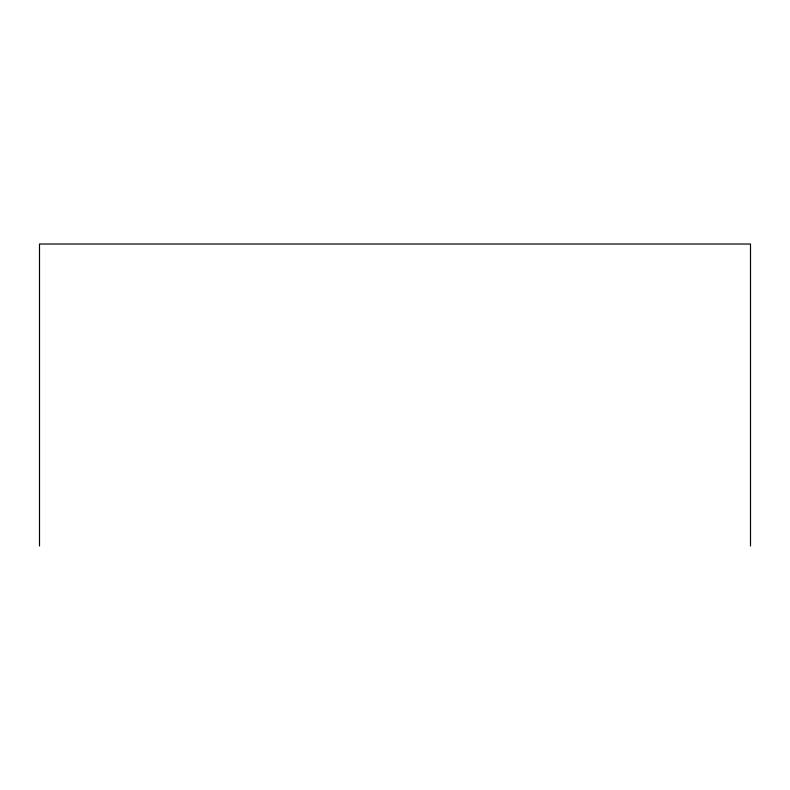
<?xml version="1.0" encoding="UTF-8"?>
<svg xmlns="http://www.w3.org/2000/svg" width="790" height="790" viewBox="0 0 790 790"><rect width="100%" height="100%" fill="white"/><g stroke="black" fill="none" stroke-linecap="round" stroke-linejoin="round"><path stroke-width="1.19" d="M750.5 545.979L750.5 244.021L39.5 244.021L39.5 545.979"/></g></svg>
